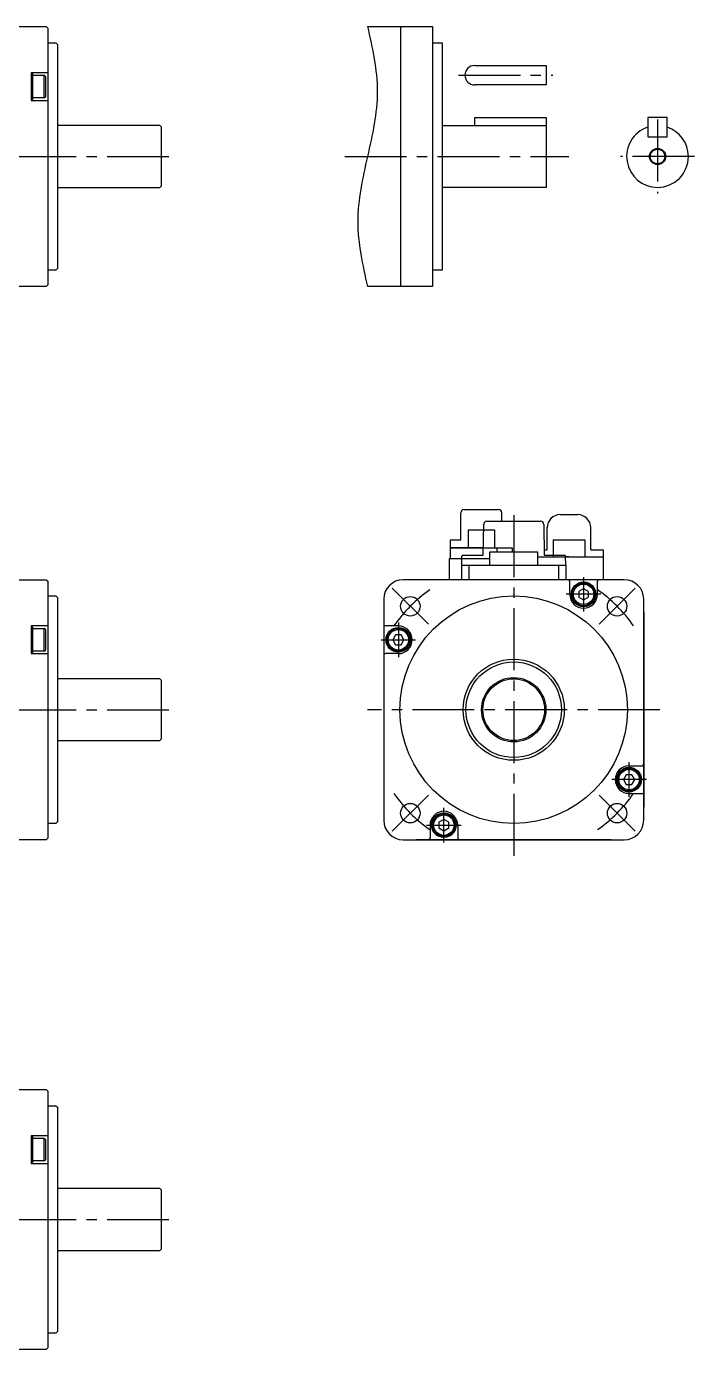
# Model space of a CAD drawing. Header units: millimetres. Extents: x -259 to 248, y -242 to 165.
# Drawn here: x 42.5 to 248.2, y -241.8 to 165.1 of the extents above; entities that cross this region are included whole.
import ezdxf

# ---------------------------------------------------------------- set-up
doc = ezdxf.new("R2010")
doc.units = ezdxf.units.MM
doc.linetypes.add('CENTER2', pattern=[28.575, 19.05, -3.175, 3.175, -3.175])

msp = doc.modelspace()

# ---------------------------------------------------------------- linework, layer by layer
at = {"color": 7, "linetype": 'Continuous'}
for p, q in [((-32.6, 165.15), (48.6, 165.15)), ((48.6, 165.15), (49.1, 164.65)), ((49.1, 164.65), (49.1, 85.65)), ((147.51, 165.15), (167.51, 165.15)), ((157.71, 165.15), (157.71, 85.15)), ((167.51, 165.15), (167.51, 85.15)), ((49.1, 160.15), (51.6, 160.15)), ((51.6, 160.15), (52.1, 159.65)), ((52.1, 159.65), (52.1, 90.65)), ((167.51, 160.15), (170.51, 160.15)), ((170.51, 160.15), (170.51, 90.15)), ((44, 150.9), (44, 142.4)), ((49.1, 150.9), (44, 150.9)), ((44, 150.65), (44.38, 150.65)), ((44.38, 150.65), (44.38, 142.65)), ((180.51, 153.15), (202.51, 153.15)), ((202.51, 153.15), (202.51, 147.15)), ((44.38, 150.15), (48.03, 150.15)), ((44.38, 150.15), (44.38, 146.65)), ((44.38, 146.65), (44.38, 143.15)), ((48.38, 149.8), (48.03, 150.15)), ((48.03, 143.15), (48.03, 150.15)), ((48.38, 149.8), (48.38, 143.5)), ((202.51, 147.15), (180.51, 147.15)), ((44.38, 142.65), (44, 142.65)), ((48.03, 143.15), (44.38, 143.15)), ((48.03, 143.15), (48.38, 143.5)), ((44, 142.4), (49.1, 142.4)), ((83.6, 134.65), (52.1, 134.65)), ((84.1, 134.15), (83.6, 134.65)), ((84.1, 134.15), (83.6, 134.65)), ((84.1, 134.15), (83.6, 134.65)), ((170.51, 134.65), (202.51, 134.65)), ((180.51, 134.65), (180.51, 137.15)), ((180.51, 137.15), (202.51, 137.15)), ((202.51, 137.15), (202.51, 134.65)), ((202.51, 134.65), (202.51, 115.65)), ((239.78, 137.15), (233.78, 137.15)), ((233.78, 137.15), (233.78, 131.15)), ((239.78, 131.15), (239.78, 137.15)), ((84.1, 116.15), (84.1, 134.15)), ((84.1, 116.15), (84.1, 134.15)), ((84.1, 116.15), (84.1, 134.15)), ((84.1, 116.15), (84.1, 134.15)), ((84.1, 116.15), (84.1, 134.15)), ((233.78, 131.15), (239.78, 131.15)), ((52.1, 115.65), (83.6, 115.65)), ((83.6, 115.65), (84.1, 116.15)), ((83.6, 115.65), (84.1, 116.15)), ((83.6, 115.65), (84.1, 116.15)), ((202.51, 115.65), (170.51, 115.65)), ((51.6, 90.15), (49.1, 90.15)), ((51.6, 90.15), (52.1, 90.65)), ((170.51, 90.15), (167.51, 90.15)), ((48.6, 85.15), (49.1, 85.65)), ((48.6, 85.15), (-32.6, 85.15)), ((167.51, 85.15), (147.51, 85.15)), ((178.61, 10.28), (186.59, 10.28)), ((178.61, 4.78), (178.61, 10.28)), ((186.59, 10.28), (186.59, 4.78)), ((173.02, 4.78), (192.02, 4.78)), ((173.02, 1.48), (173.02, 4.78)), ((187.31, 4.78), (187.31, 3.58)), ((192.02, 4.78), (192.02, 3.58)), ((204.62, 7.28), (204.62, 1.98)), ((204.62, 7.28), (214.42, 7.28)), ((214.42, 7.28), (214.42, 1.98)), ((172.72, 1.48), (185.22, 1.48)), ((172.72, -5.02), (172.72, 1.48)), ((185.22, 3.58), (199.82, 3.58)), ((185.22, -0.52), (185.22, 3.58)), ((199.82, 3.58), (199.82, -0.52)), ((199.82, 1.98), (220.02, 1.98)), ((220.02, 1.98), (220.02, -5.02)), ((176.52, -0.52), (185.22, -0.52)), ((176.52, -5.02), (176.52, -0.52)), ((178.72, -0.52), (178.72, -5.02)), ((185.22, -0.52), (199.82, -0.52)), ((199.82, -0.52), (208.52, -0.52)), ((206.32, -0.52), (206.32, -5.02)), ((208.52, -0.52), (208.52, -5.02)), ((-32.6, -5.02), (48.6, -5.02)), ((48.6, -5.02), (49.1, -5.52)), ((49.1, -5.52), (49.1, -84.52)), ((176.52, -5.02), (158.52, -5.02)), ((208.52, -5.02), (176.52, -5.02)), ((209.27, -5.02), (208.52, -5.02)), ((218.77, -5.02), (209.27, -5.02)), ((209.77, -9.52), (209.77, -5.52)), ((214.02, -7.79), (212.52, -8.65)), ((215.52, -8.65), (214.02, -7.79)), ((218.27, -9.52), (218.27, -5.52)), ((226.52, -5.02), (218.77, -5.02)), ((49.1, -10.02), (51.6, -10.02)), ((51.6, -10.02), (52.1, -10.52)), ((52.1, -10.52), (52.1, -79.52)), ((152.52, -11.02), (152.52, -79.02)), ((212.52, -8.65), (212.52, -10.38)), ((212.52, -10.38), (214.02, -11.25)), ((214.02, -11.25), (215.52, -10.38)), ((215.52, -10.38), (215.52, -8.65)), ((232.52, -79.02), (232.52, -11.02)), ((152.52, -15.02), (152.52, -75.02)), ((232.52, -15.02), (232.52, -75.02)), ((44, -19.27), (44, -27.77)), ((49.1, -19.27), (44, -19.27)), ((44, -19.52), (44.38, -19.52)), ((44.38, -19.52), (44.38, -27.52)), ((44.38, -20.02), (48.03, -20.02)), ((44.38, -20.02), (44.38, -23.52)), ((48.38, -20.37), (48.03, -20.02)), ((48.03, -27.02), (48.03, -20.02)), ((157.02, -19.27), (153.02, -19.27)), ((44.38, -23.52), (44.38, -27.02)), ((48.38, -20.37), (48.38, -26.67)), ((156.15, -22.02), (155.29, -23.52)), ((155.29, -23.52), (156.15, -25.02)), ((157.89, -22.02), (156.15, -22.02)), ((158.75, -23.52), (157.89, -22.02)), ((157.89, -25.02), (158.75, -23.52)), ((44.38, -27.52), (44, -27.52)), ((44, -27.77), (49.1, -27.77)), ((48.03, -27.02), (44.38, -27.02)), ((48.03, -27.02), (48.38, -26.67)), ((157.02, -27.77), (153.02, -27.77)), ((156.15, -25.02), (157.89, -25.02)), ((83.6, -35.52), (52.1, -35.52)), ((84.1, -36.02), (83.6, -35.52)), ((84.1, -36.02), (83.6, -35.52)), ((84.1, -36.02), (83.6, -35.52)), ((84.1, -54.02), (84.1, -36.02)), ((84.1, -54.02), (84.1, -36.02)), ((84.1, -54.02), (84.1, -36.02)), ((84.1, -54.02), (84.1, -36.02)), ((84.1, -54.02), (84.1, -36.02)), ((52.1, -54.52), (83.6, -54.52)), ((83.6, -54.52), (84.1, -54.02)), ((83.6, -54.52), (84.1, -54.02)), ((83.6, -54.52), (84.1, -54.02)), ((227.15, -65.02), (226.29, -66.52)), ((228.89, -65.02), (227.15, -65.02)), ((228.02, -62.27), (232.02, -62.27)), ((229.75, -66.52), (228.89, -65.02)), ((226.29, -66.52), (227.15, -68.02)), ((227.15, -68.02), (228.89, -68.02)), ((228.89, -68.02), (229.75, -66.52)), ((228.02, -70.77), (232.02, -70.77)), ((51.6, -80.02), (49.1, -80.02)), ((51.6, -80.02), (52.1, -79.52)), ((166.77, -80.52), (166.77, -84.52)), ((171.02, -78.79), (169.52, -79.65)), ((169.52, -79.65), (169.52, -81.38)), ((169.52, -81.38), (171.02, -82.25)), ((172.52, -79.65), (171.02, -78.79)), ((171.02, -82.25), (172.52, -81.38)), ((172.52, -81.38), (172.52, -79.65)), ((175.27, -80.52), (175.27, -84.52)), ((48.6, -85.02), (-32.6, -85.02)), ((48.6, -85.02), (49.1, -84.52)), ((158.52, -85.02), (226.52, -85.02)), ((222.52, -85.02), (162.52, -85.02)), ((-17.9, -161.83), (48.6, -161.83)), ((48.6, -161.83), (49.1, -162.33)), ((49.1, -162.33), (49.1, -241.33)), ((49.1, -166.83), (51.6, -166.83)), ((51.6, -166.83), (52.1, -167.33)), ((52.1, -167.33), (52.1, -236.33)), ((49.1, -176.08), (44, -176.08)), ((44, -176.08), (44, -184.58)), ((44, -176.33), (44.38, -176.33)), ((44.38, -176.33), (44.38, -184.33)), ((44.38, -176.83), (44.38, -180.33)), ((44.38, -176.83), (48.03, -176.83)), ((48.03, -183.83), (48.03, -176.83)), ((48.38, -177.18), (48.03, -176.83)), ((48.38, -177.18), (48.38, -183.48)), ((44.38, -180.33), (44.38, -183.83)), ((44.38, -184.33), (44, -184.33)), ((44, -184.58), (49.1, -184.58)), ((48.03, -183.83), (44.38, -183.83)), ((48.03, -183.83), (48.38, -183.48)), ((62.1, -192.33), (52.1, -192.33)), ((83.6, -192.33), (62.1, -192.33)), ((84.1, -192.83), (83.6, -192.33)), ((84.1, -192.83), (83.6, -192.33)), ((84.1, -192.83), (83.6, -192.33)), ((84.1, -210.83), (84.1, -192.83)), ((84.1, -210.83), (84.1, -192.83)), ((84.1, -210.83), (84.1, -192.83)), ((84.1, -210.83), (84.1, -192.83)), ((84.1, -210.83), (84.1, -192.83)), ((52.1, -211.33), (83.6, -211.33)), ((83.6, -211.33), (84.1, -210.83)), ((83.6, -211.33), (84.1, -210.83)), ((83.6, -211.33), (84.1, -210.83)), ((51.6, -236.83), (49.1, -236.83)), ((51.6, -236.83), (52.1, -236.33)), ((48.6, -241.83), (-32.6, -241.83)), ((48.6, -241.83), (49.1, -241.33))]:
    msp.add_line(p, q, dxfattribs=at)
at = {"color": 1, "linetype": 'CENTER2'}
for p, q in [((175.51, 150.15), (204.51, 150.15)), ((236.78, 136.55), (236.78, 113.75)), ((-104.1, 125.15), (89.1, 125.15)), ((140.51, 125.15), (209.51, 125.15)), ((248.18, 125.15), (225.38, 125.15)), ((192.52, 14.78), (192.52, -90.02)), ((166.25, -18.74), (155.15, -7.65)), ((214.02, -4.2), (214.02, -9.52)), ((218.79, -18.74), (229.89, -7.65)), ((214.02, -9.52), (208.7, -9.52)), ((214.02, -9.52), (214.02, -14.84)), ((219.34, -9.52), (214.02, -9.52)), ((157.02, -18.2), (157.02, -23.52)), ((151.7, -23.52), (157.02, -23.52)), ((157.02, -23.52), (162.34, -23.52)), ((157.02, -23.52), (157.02, -28.84)), ((-104.1, -45.02), (89.1, -45.02)), ((237.52, -45.02), (147.52, -45.02)), ((228.02, -66.52), (228.02, -61.2)), ((228.02, -66.52), (222.7, -66.52)), ((233.34, -66.52), (228.02, -66.52)), ((228.02, -71.84), (228.02, -66.52)), ((166.25, -71.29), (155.15, -82.38)), ((218.79, -71.29), (229.89, -82.38)), ((171.02, -80.52), (171.02, -75.2)), ((165.7, -80.52), (171.02, -80.52)), ((171.02, -85.84), (171.02, -80.52)), ((171.02, -80.52), (176.34, -80.52)), ((-104.1, -201.83), (89.1, -201.83))]:
    msp.add_line(p, q, dxfattribs=at)
at = {"color": 4, "linetype": 'Continuous'}
for p, q in [((177.22, 16.58), (187.82, 16.58)), ((176.22, 7.28), (176.22, 15.56)), ((184.29, 12.98), (200.75, 12.98)), ((188.82, 12.98), (188.82, 15.58)), ((206.82, 14.98), (212.22, 14.98)), ((183.12, 2.48), (183.29, 12)), ((201.75, 12), (201.92, 2.48)), ((202.82, 4.18), (202.82, 10.98)), ((216.22, 4.18), (216.22, 10.98)), ((173.02, 7.28), (176.22, 7.28)), ((173.02, 4.78), (173.02, 7.28)), ((183.16, 4.78), (173.02, 4.78)), ((201.89, 4.18), (202.82, 4.18)), ((216.22, 4.18), (220.02, 4.18)), ((220.02, 4.18), (220.02, 1.98)), ((176.52, -0.52), (176.57, 2.19)), ((176.87, 2.48), (183.12, 2.48)), ((201.92, 2.48), (208.17, 2.48)), ((208.52, -0.52), (208.47, 2.19)), ((209.52, 1.98), (208.48, 1.98)), ((209.52, 1.98), (220.02, 1.98)), ((176.52, -0.52), (192.52, -0.52)), ((192.52, -0.52), (208.52, -0.52))]:
    msp.add_line(p, q, dxfattribs=at)
at = {"color": 2, "linetype": 'Continuous'}
msp.add_circle((236.78, 125.15), 2.5, dxfattribs=at)
at = {"color": 7, "linetype": 'Continuous'}
for centre, radius in [((236.78, 125.15), 2.25), ((214.02, -9.52), 3.8), ((214.02, -9.52), 3.5), ((214.02, -9.52), 3.15), ((192.52, -45.02), 35), ((160.7, -13.2), 3), ((224.34, -13.2), 3), ((157.02, -23.52), 3.8), ((157.02, -23.52), 3.5), ((157.02, -23.52), 3.15), ((192.52, -45.02), 15.57), ((192.52, -45.02), 15.57), ((192.52, -45.02), 15.57), ((192.52, -45.02), 14.7), ((192.52, -45.02), 14.7), ((192.52, -45.02), 14.7), ((192.52, -45.02), 14.7), ((192.52, -45.02), 9.9), ((192.52, -45.02), 9.5), ((228.02, -66.52), 3.8), ((228.02, -66.52), 3.5), ((228.02, -66.52), 3.15), ((160.7, -76.84), 3), ((171.02, -80.52), 3.8), ((171.02, -80.52), 3.5), ((224.34, -76.84), 3), ((171.02, -80.52), 3.15)]:
    msp.add_circle(centre, radius, dxfattribs=at)
for centre, radius, start, end in [((180.51, 150.15), 3, 90, 180), ((180.51, 150.15), 3, 180, 270), ((236.78, 125.15), 9.5, 108.4085, 270), ((236.78, 125.15), 9.5, 0, 71.5915), ((236.78, 125.15), 9.5, 270, 0), ((158.52, -11.02), 6, 90, 180), ((209.27, -5.52), 0.5, 0, 90), ((218.77, -5.52), 0.5, 90, 180), ((226.52, -11.02), 6, 0, 90), ((214.02, -9.52), 4.25, 180, 0), ((153.02, -18.77), 0.5, 180, 270), ((157.02, -23.52), 4.25, 270, 90), ((153.02, -28.27), 0.5, 90, 180), ((228.02, -66.52), 4.25, 90, 270), ((232.02, -61.77), 0.5, 270, 0), ((232.02, -71.27), 0.5, 0, 90), ((171.02, -80.52), 4.25, 0, 180), ((158.52, -79.02), 6, 180, 270), ((226.52, -79.02), 6, 270, 0), ((166.27, -84.52), 0.5, 270, 0), ((175.77, -84.52), 0.5, 180, 270)]:
    msp.add_arc(centre, radius, start, end, dxfattribs=at)
at = {"color": 4, "linetype": 'Continuous'}
for centre, radius, start, end in [((177.22, 15.58), 1, 90, 180), ((187.82, 15.58), 1, 0, 90), ((184.29, 11.98), 1, 90, 179), ((200.75, 11.98), 1, 1, 90), ((206.82, 10.98), 4, 90, 180), ((212.22, 10.98), 4, 0, 90), ((176.87, 2.18), 0.3, 90, 179), ((208.17, 2.18), 0.3, 1, 90)]:
    msp.add_arc(centre, radius, start, end, dxfattribs=at)
at = {"color": 1, "linetype": 'CENTER2'}
for start, end in [(125, 145), (35, 55), (215, 235), (305, 325)]:
    msp.add_arc((192.52, -45.02), 45, start, end, dxfattribs=at)
at = {"color": 2, "linetype": 'Continuous'}
msp.add_open_spline([(147.51, 165.15), (149.01, 158.48), (152.01, 145.15), (147.51, 125.15), (143.01, 105.15), (146.01, 91.82), (147.51, 85.15)], degree=3, dxfattribs=at)

doc.saveas('drawing.dxf')
